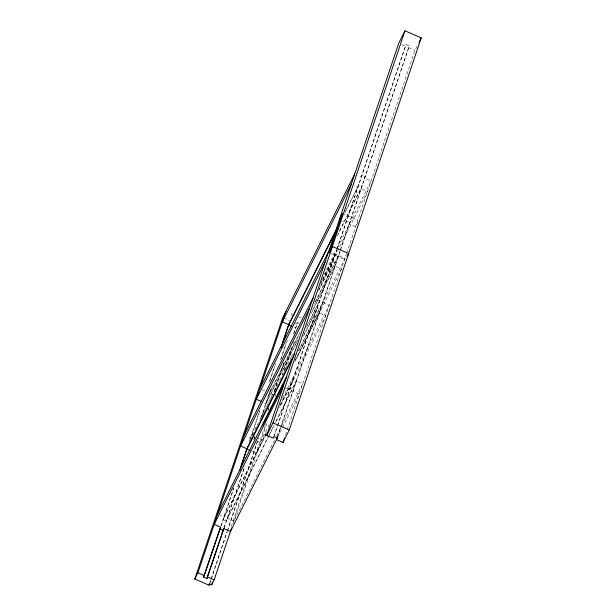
<?xml version="1.0" encoding="UTF-8"?>
<svg xmlns="http://www.w3.org/2000/svg" width="616" height="616" viewBox="0 0 616 616"><rect width="100%" height="100%" fill="white"/><g stroke="black" fill="none" stroke-linecap="round" stroke-linejoin="round"><path stroke-width="0.46" stroke-dasharray="3.08 2.31" d="M220.736 526.303L233.664 487.903M248.987 442.365L259.713 410.487M269.215 382.251L274.736 365.858M221.244 525.571L233.834 488.157M250.073 439.893L260.499 408.924M270 380.688L275.822 363.386M223.985 527.72L244.575 466.551M253.769 439.223L254.685 436.49M260.822 418.279L271.24 387.31M280.434 359.99L285.955 343.597M224.209 527.827L245.053 465.896M253.938 439.485L254.855 436.752M261.6 416.716L272.026 385.747M281.219 358.427L287.657 339.3M209.91 582.466L210.834 579.733M211.142 578.824L227.081 531.469M227.381 530.553L258.343 438.569M267.845 410.333L268.453 408.516M274.282 391.206L283.784 362.978M293.586 333.834L296.958 323.816L297.582 322.568L298.937 323.154M209.617 583.953L227.088 532.039M227.396 531.131L258.966 437.322M268.16 409.994L269.084 407.268M274.597 390.875L284.407 361.731M293.909 333.495L297.582 322.568M231.27 526.549L265.904 423.631M275.098 396.311L276.014 393.578M282.143 375.36L291.645 347.131M233.064 523.639L267.483 421.367M284.646 370.37L294.456 341.226M273.573 437.291L277.246 426.372M277.554 425.463L336.652 249.857M336.96 248.941L405.998 44.56L409.247 45.977L277.292 438.053M274.351 435.728L277.416 426.634M277.724 425.718L336.821 250.111M337.129 249.203L405.998 44.56M277.431 436.89L280.496 427.789M280.804 426.88L339.901 251.266M340.201 250.358L409.247 45.977M285.462 435.166L286.994 430.623M287.295 429.706L346.4 254.1M346.7 253.191L414.961 50.366L418.295 43.705M291.591 315.769L292.377 314.206L289.127 312.789M345.668 210.865L358.935 184.4L362.185 185.816L338.161 233.749M344.798 213.028L357.711 187.272L354.462 185.855M337.291 235.913L360.961 188.689L367.459 191.514L320.982 284.253M324.07 274.659L337.406 248.04M337.838 247.178L370.978 181.058L364.48 178.232L365.265 176.669L362.015 175.252L361.23 176.815L357.981 175.398M322.692 279.156L335.173 254.246L331.924 252.837M320.959 283.037L322.253 280.457M322.684 279.602L335.512 253.992L338.762 255.409L314.306 304.204M318.749 290.02L320.043 287.441M320.474 286.586L332.871 261.839L336.12 263.255L311.673 312.043M318.741 290.467L331.654 264.703L328.405 263.286M300.115 332.093L269.562 393.054L272.811 394.471M314.753 302.895L338.423 255.663L344.914 258.497L298.583 350.928M268.337 395.926L299.676 333.395M297.898 339.524L265.704 403.765L263.263 402.702M296.596 342.542L266.043 403.511L267.667 404.219M311.234 313.351L334.904 266.12L341.395 268.953L294.918 361.692M357.927 222.122L355.586 226.804L349.087 223.97L349.865 222.415L346.615 220.998L345.838 222.561L342.588 221.144M260.922 417.756L250.589 438.369L246.531 436.598M261.346 416.901L264.795 410.025M265.219 409.17L268.668 402.302M269.092 401.44L279.425 380.834M279.856 379.972L283.298 373.103M283.73 372.249L287.171 365.373M287.603 364.518L291.045 357.65M291.476 356.787L292.762 354.215M307.399 325.017L319.45 300.97L313.76 298.498M252.298 435.381L253.161 433.664M255.748 428.513L256.603 426.788M263.063 413.913L263.925 412.196M266.936 406.183L267.798 404.466M270.809 398.452L271.671 396.735M274.251 391.584L275.545 389.012M285.439 369.261L286.301 367.544M306.529 327.181L319.789 300.716L323.038 302.133M304.319 334.165L317.148 308.562L320.397 309.979L295.518 359.621M303.449 336.328L315.931 311.426L312.682 310.01M298.598 350.473L322.699 302.387L329.19 305.22L282.713 397.959M295.511 360.075L319.18 312.843L325.671 315.677L279.625 407.553M269.377 424.578L260.337 442.611L257.088 441.195M266.374 432.625L224.201 516.778L220.143 515.014M280.149 405.151L293.054 379.387L289.805 377.97M266.366 433.079L222.977 519.65L226.226 521.067L275.206 423.331M280.134 405.598L293.401 379.133L296.65 380.549L275.637 422.468M265.858 435.035L256.818 453.068L252.76 451.297M268.761 435.758L227.45 518.195L233.949 521.028M269.192 434.904L273.928 425.456M275.652 422.022L296.304 380.804L302.803 383.637L282.143 424.855M234.38 520.166L274.828 439.454M276.553 436.012L281.712 425.71M277.77 437.029L282.066 428.436M282.498 427.581L299.284 394.094L292.785 391.26L293.57 389.697L290.321 388.28L289.535 389.843L285.478 388.072M401.963 44.706L405.213 46.123M408.462 47.54L414.961 50.366M342.465 213.483L357.858 220.189M330.985 253.43L344.66 259.398M298.868 317.04L301.309 318.102M283.583 317.987L289.435 320.536M295.287 323.084L296.958 323.816M294.54 327.142L296.165 327.851M262.254 389.874L264.688 390.937"/><path stroke-width="0.92" d="M231.624 527.927L214.152 579.841L211.65 584.838L209.617 583.953L208.993 585.2L194.779 579.009L282.744 317.617L354.731 173.981M194.779 579.009L197.913 572.764L285.878 311.373M224.209 527.827L206.876 578.57L203.626 577.154L219.874 528.882M240.71 466.951L246.539 449.649M282.397 343.089L288.527 324.878M203.626 577.154L220.651 527.319M239.655 470.855L247.624 447.178M281.035 347.901L289.312 323.315M206.876 578.57L223.423 529.39M208.993 585.2L209.609 583.375M211.65 584.838L212.566 582.105M277.292 438.053L274.051 436.636L273.265 438.199L266.767 435.366L398.714 43.289L404.974 30.8L421.221 37.876L289.274 429.96L283.014 442.45L276.515 439.616L277.123 437.799M266.767 435.366L273.027 422.876L404.974 30.8M283.014 442.45L284.538 437.899M419.134 42.042L421.221 37.876M351.212 184.438L282.359 321.829L288.858 324.663L336.621 229.345M339.339 219.727L342.465 213.483L329.275 252.691L332.401 246.446L348.648 253.523L347.085 256.641M334.911 232.332L288.511 324.917L291.761 326.334M259.813 388.812L328.675 251.42M325.156 261.877L256.295 399.268L261.169 401.393M244.09 435.535L312.951 298.144M309.432 308.601L240.571 445.992L247.07 448.818L294.841 353.507M247.509 447.516L292.7 357.349M217.702 513.952L286.563 376.561M262.377 425.741L283.037 384.53M283.899 382.805L286.91 376.8M264.949 421.044L265.812 419.327M269.254 412.45L270.116 410.733M283.044 387.01L214.183 524.409L220.682 527.234L219.897 528.798L223.146 530.214L223.931 528.651L230.43 531.485L277.339 437.884M273.027 422.876L289.274 429.96M246.731 449.072L249.98 450.488M197.913 572.764L204.404 575.59M207.654 577.007L214.152 579.841"/></g></svg>
